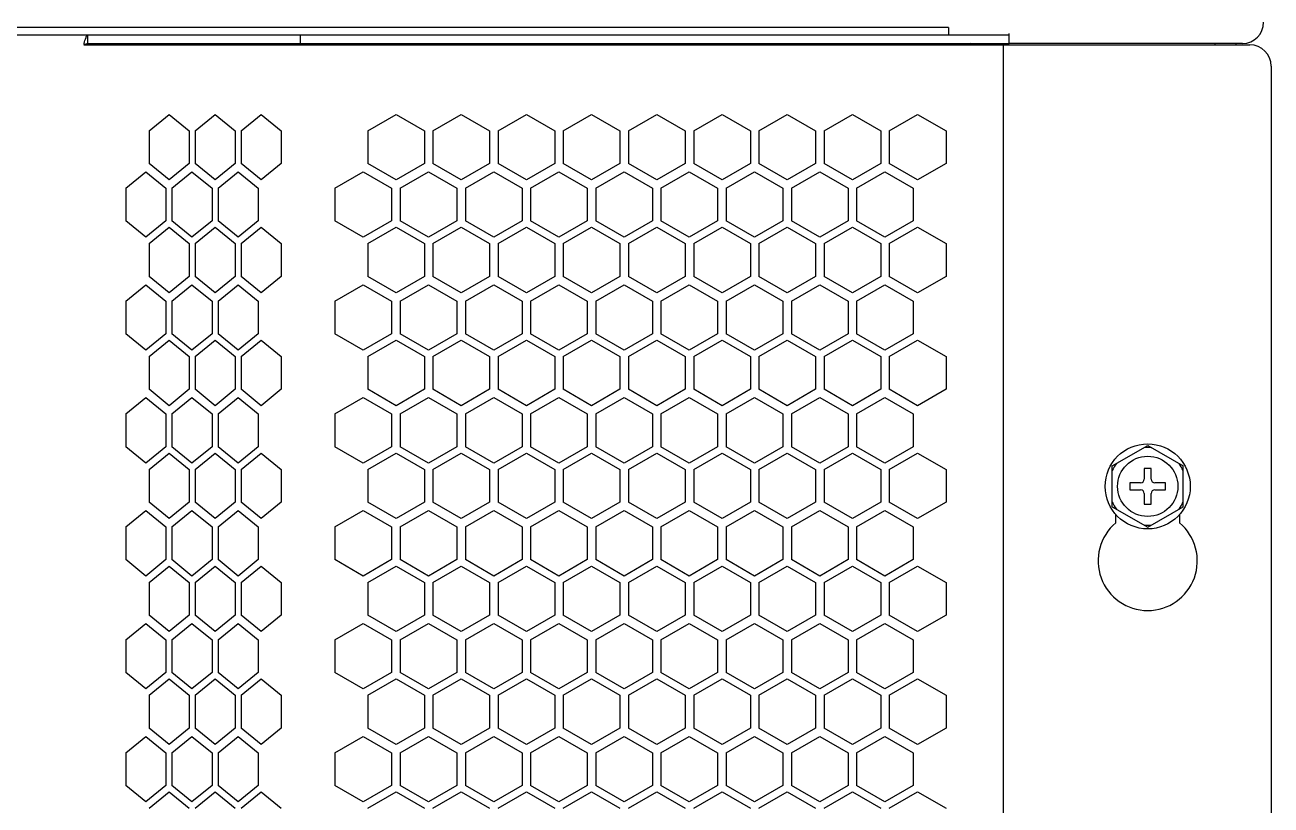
# Model space of a CAD drawing. Extents: x 61367 to 140945, y -1257 to 25588.
# Drawn here: x 71152.3 to 71328.1, y 15995.5 to 16105.5 of the extents above; entities that cross this region are included whole.
import ezdxf

# ---------------------------------------------------------------- set-up
doc = ezdxf.new("R2010")
doc.units = 0
doc.header["$MEASUREMENT"] = 0
doc.layers.get('0').update_dxf_attribs({"linetype": 'CONTINUOUS'})
for name, color, linetype in [('2401-00336-S-M6-12HWM_0', 7, 'CONTINUOUS'), ('4209-0510_0', 7, 'CONTINUOUS'), ('4215-0412-2_0', 7, 'CONTINUOUS'), ('YT-50-01_AF0_1_0', 7, 'CONTINUOUS'), ('YT-50-01_AF0_4_0', 7, 'CONTINUOUS')]:
    doc.layers.add(name, color=color, linetype=linetype)

# ---------------------------------------------------------------- blocks, each defined once
blk = doc.blocks.new('ERGRTHTHRT')
at = {"layer": '2401-00336-S-M6-12HWM_0', "color": 7, "linetype": 'Continuous'}
for p, q in [((-37213.56, -67650.28), (-37208.56, -67647.39)), ((-37208.56, -67647.39), (-37203.56, -67650.28)), ((-37213.56, -67656.05), (-37213.56, -67650.28)), ((-37203.56, -67656.05), (-37203.56, -67650.28)), ((-37209.06, -67650.66), (-37209.06, -67652.16)), ((-37208.06, -67650.66), (-37209.06, -67650.66)), ((-37208.06, -67652.16), (-37208.06, -67650.66)), ((-37211.06, -67652.66), (-37211.06, -67653.66)), ((-37209.56, -67652.66), (-37211.06, -67652.66)), ((-37211.06, -67653.66), (-37209.56, -67653.66)), ((-37206.06, -67652.66), (-37207.56, -67652.66)), ((-37207.56, -67653.66), (-37206.06, -67653.66)), ((-37206.06, -67653.66), (-37206.06, -67652.66)), ((-37209.06, -67654.16), (-37209.06, -67655.66)), ((-37209.06, -67655.66), (-37208.06, -67655.66)), ((-37208.06, -67655.66), (-37208.06, -67654.16)), ((-37213.56, -67656.05), (-37208.56, -67658.94)), ((-37208.56, -67658.94), (-37203.56, -67656.05))]:
    blk.add_line(p, q, dxfattribs=at)
for radius in [6, 4.25]:
    blk.add_circle((-37208.56, -67653.16), radius, dxfattribs=at)
for centre, radius, start, end in [((-37208.56, -67653.16), 5.47, 84.0076, 95.9924), ((-37208.56, -67653.16), 5.47, 144.0076, 155.9924), ((-37208.56, -67653.16), 5.47, 24.0076, 35.9924), ((-37209.56, -67652.16), 0.5, 270, 0), ((-37207.56, -67652.16), 0.5, 180, 270), ((-37209.56, -67654.16), 0.5, 0, 90), ((-37207.56, -67654.16), 0.5, 90, 180), ((-37208.56, -67653.16), 5.47, 204.0076, 215.9924), ((-37208.56, -67653.16), 5.47, 324.0076, 335.9924), ((-37208.56, -67653.16), 5.47, 264.0076, 275.9924)]:
    blk.add_arc(centre, radius, start, end, dxfattribs=at)
at = {"layer": '4209-0510_0', "color": 7, "linetype": 'Continuous'}
for p, q in [((-37236.65, -67588.45), (-37842.65, -67588.45)), ((-37236.65, -67588.45), (-37236.65, -67589.48)), ((-37236.65, -67590.68), (-37236.65, -67590.88))]:
    blk.add_line(p, q, dxfattribs=at)
at = {"layer": '4215-0412-2_0', "color": 7, "linetype": 'Continuous'}
for p, q in [((-37850.1, -67589.48), (-37228.1, -67589.48)), ((-37358.1, -67590.68), (-37358.1, -67589.48)), ((-37358.1, -67590.68), (-37228.1, -67590.68)), ((-37328.1, -67590.68), (-37328.1, -67589.48)), ((-37228.1, -67590.68), (-37228.1, -67589.28)), ((-37195.2, -67590.68), (-37228.1, -67590.68)), ((-37358.68, -67590.88), (-37358.67, -67590.85)), ((-37358.68, -67590.88), (-37194.15, -67590.88)), ((-37228.95, -67590.88), (-37228.95, -68019.48)), ((-37191.15, -67593.88), (-37191.15, -68016.48)), ((-37349.47, -67602.99), (-37346.65, -67600.68)), ((-37346.65, -67600.68), (-37343.82, -67602.99)), ((-37342.97, -67602.99), (-37340.14, -67600.68)), ((-37340.14, -67600.68), (-37337.31, -67602.99)), ((-37336.46, -67602.99), (-37333.63, -67600.68)), ((-37333.63, -67600.68), (-37330.81, -67602.99)), ((-37318.62, -67602.99), (-37314.62, -67600.68)), ((-37314.62, -67600.68), (-37310.62, -67602.99)), ((-37309.42, -67602.99), (-37305.42, -67600.68)), ((-37305.42, -67600.68), (-37301.42, -67602.99)), ((-37300.22, -67602.99), (-37296.22, -67600.68)), ((-37296.22, -67600.68), (-37292.22, -67602.99)), ((-37291.02, -67602.99), (-37287.02, -67600.68)), ((-37287.02, -67600.68), (-37283.02, -67602.99)), ((-37281.82, -67602.99), (-37277.82, -67600.68)), ((-37277.82, -67600.68), (-37273.82, -67602.99)), ((-37272.62, -67602.99), (-37268.62, -67600.68)), ((-37268.62, -67600.68), (-37264.62, -67602.99)), ((-37263.42, -67602.99), (-37259.42, -67600.68)), ((-37259.42, -67600.68), (-37255.42, -67602.99)), ((-37254.22, -67602.99), (-37250.22, -67600.68)), ((-37250.22, -67600.68), (-37246.22, -67602.99)), ((-37245.02, -67602.99), (-37241.02, -67600.68)), ((-37241.02, -67600.68), (-37237.02, -67602.99)), ((-37349.47, -67602.99), (-37349.47, -67607.61)), ((-37343.82, -67602.99), (-37343.82, -67607.61)), ((-37342.97, -67602.99), (-37342.97, -67607.61)), ((-37337.31, -67602.99), (-37337.31, -67607.61)), ((-37336.46, -67602.99), (-37336.46, -67607.61)), ((-37330.81, -67602.99), (-37330.81, -67607.61)), ((-37318.62, -67602.99), (-37318.62, -67607.61)), ((-37310.62, -67602.99), (-37310.62, -67607.61)), ((-37309.42, -67602.99), (-37309.42, -67607.61)), ((-37301.42, -67602.99), (-37301.42, -67607.61)), ((-37300.22, -67602.99), (-37300.22, -67607.61)), ((-37292.22, -67602.99), (-37292.22, -67607.61)), ((-37291.02, -67602.99), (-37291.02, -67607.61)), ((-37283.02, -67602.99), (-37283.02, -67607.61)), ((-37281.82, -67602.99), (-37281.82, -67607.61)), ((-37273.82, -67602.99), (-37273.82, -67607.61)), ((-37272.62, -67602.99), (-37272.62, -67607.61)), ((-37264.62, -67602.99), (-37264.62, -67607.61)), ((-37263.42, -67602.99), (-37263.42, -67607.61)), ((-37255.42, -67602.99), (-37255.42, -67607.61)), ((-37254.22, -67602.99), (-37254.22, -67607.61)), ((-37246.22, -67602.99), (-37246.22, -67607.61)), ((-37245.02, -67602.99), (-37245.02, -67607.61)), ((-37237.02, -67602.99), (-37237.02, -67607.61)), ((-37346.65, -67609.92), (-37349.47, -67607.61)), ((-37343.82, -67607.61), (-37346.65, -67609.92)), ((-37340.14, -67609.92), (-37342.97, -67607.61)), ((-37337.31, -67607.61), (-37340.14, -67609.92)), ((-37333.63, -67609.92), (-37336.46, -67607.61)), ((-37330.81, -67607.61), (-37333.63, -67609.92)), ((-37314.62, -67609.92), (-37318.62, -67607.61)), ((-37310.62, -67607.61), (-37314.62, -67609.92)), ((-37305.42, -67609.92), (-37309.42, -67607.61)), ((-37301.42, -67607.61), (-37305.42, -67609.92)), ((-37296.22, -67609.92), (-37300.22, -67607.61)), ((-37292.22, -67607.61), (-37296.22, -67609.92)), ((-37287.02, -67609.92), (-37291.02, -67607.61)), ((-37283.02, -67607.61), (-37287.02, -67609.92)), ((-37277.82, -67609.92), (-37281.82, -67607.61)), ((-37273.82, -67607.61), (-37277.82, -67609.92)), ((-37268.62, -67609.92), (-37272.62, -67607.61)), ((-37264.62, -67607.61), (-37268.62, -67609.92)), ((-37259.42, -67609.92), (-37263.42, -67607.61)), ((-37255.42, -67607.61), (-37259.42, -67609.92)), ((-37250.22, -67609.92), (-37254.22, -67607.61)), ((-37246.22, -67607.61), (-37250.22, -67609.92)), ((-37241.02, -67609.92), (-37245.02, -67607.61)), ((-37237.02, -67607.61), (-37241.02, -67609.92)), ((-37352.74, -67611.09), (-37349.91, -67608.78)), ((-37349.91, -67608.78), (-37347.08, -67611.09)), ((-37346.24, -67611.09), (-37343.41, -67608.78)), ((-37343.41, -67608.78), (-37340.58, -67611.09)), ((-37339.73, -67611.09), (-37336.9, -67608.78)), ((-37336.9, -67608.78), (-37334.07, -67611.09)), ((-37323.24, -67611.09), (-37319.24, -67608.78)), ((-37319.24, -67608.78), (-37315.24, -67611.09)), ((-37314.04, -67611.09), (-37310.04, -67608.78)), ((-37310.04, -67608.78), (-37306.04, -67611.09)), ((-37304.84, -67611.09), (-37300.84, -67608.78)), ((-37300.84, -67608.78), (-37296.84, -67611.09)), ((-37295.64, -67611.09), (-37291.64, -67608.78)), ((-37291.64, -67608.78), (-37287.64, -67611.09)), ((-37286.44, -67611.09), (-37282.44, -67608.78)), ((-37282.44, -67608.78), (-37278.44, -67611.09)), ((-37277.24, -67611.09), (-37273.24, -67608.78)), ((-37273.24, -67608.78), (-37269.24, -67611.09)), ((-37268.04, -67611.09), (-37264.04, -67608.78)), ((-37264.04, -67608.78), (-37260.04, -67611.09)), ((-37258.84, -67611.09), (-37254.84, -67608.78)), ((-37254.84, -67608.78), (-37250.84, -67611.09)), ((-37249.64, -67611.09), (-37245.64, -67608.78)), ((-37245.64, -67608.78), (-37241.64, -67611.09)), ((-37352.74, -67611.09), (-37352.74, -67615.71)), ((-37347.08, -67611.09), (-37347.08, -67615.71)), ((-37346.24, -67611.09), (-37346.24, -67615.71)), ((-37340.58, -67611.09), (-37340.58, -67615.71)), ((-37339.73, -67611.09), (-37339.73, -67615.71)), ((-37334.07, -67611.09), (-37334.07, -67615.71)), ((-37323.24, -67611.09), (-37323.24, -67615.71)), ((-37315.24, -67611.09), (-37315.24, -67615.71)), ((-37314.04, -67611.09), (-37314.04, -67615.71)), ((-37306.04, -67611.09), (-37306.04, -67615.71)), ((-37304.84, -67611.09), (-37304.84, -67615.71)), ((-37296.84, -67611.09), (-37296.84, -67615.71)), ((-37295.64, -67611.09), (-37295.64, -67615.71)), ((-37287.64, -67611.09), (-37287.64, -67615.71)), ((-37286.44, -67611.09), (-37286.44, -67615.71)), ((-37278.44, -67611.09), (-37278.44, -67615.71)), ((-37277.24, -67611.09), (-37277.24, -67615.71)), ((-37269.24, -67611.09), (-37269.24, -67615.71)), ((-37268.04, -67611.09), (-37268.04, -67615.71)), ((-37260.04, -67611.09), (-37260.04, -67615.71)), ((-37258.84, -67611.09), (-37258.84, -67615.71)), ((-37250.84, -67611.09), (-37250.84, -67615.71)), ((-37249.64, -67611.09), (-37249.64, -67615.71)), ((-37241.64, -67611.09), (-37241.64, -67615.71)), ((-37349.91, -67618.02), (-37352.74, -67615.71)), ((-37347.08, -67615.71), (-37349.91, -67618.02)), ((-37349.47, -67618.92), (-37346.65, -67616.61)), ((-37346.65, -67616.61), (-37343.82, -67618.92)), ((-37343.41, -67618.02), (-37346.24, -67615.71)), ((-37340.58, -67615.71), (-37343.41, -67618.02)), ((-37342.97, -67618.92), (-37340.14, -67616.61)), ((-37340.14, -67616.61), (-37337.31, -67618.92)), ((-37336.9, -67618.02), (-37339.73, -67615.71)), ((-37334.07, -67615.71), (-37336.9, -67618.02)), ((-37336.46, -67618.92), (-37333.63, -67616.61)), ((-37333.63, -67616.61), (-37330.81, -67618.92)), ((-37319.24, -67618.02), (-37323.24, -67615.71)), ((-37315.24, -67615.71), (-37319.24, -67618.02)), ((-37318.62, -67618.92), (-37314.62, -67616.61)), ((-37314.62, -67616.61), (-37310.62, -67618.92)), ((-37310.04, -67618.02), (-37314.04, -67615.71)), ((-37306.04, -67615.71), (-37310.04, -67618.02)), ((-37309.42, -67618.92), (-37305.42, -67616.61)), ((-37305.42, -67616.61), (-37301.42, -67618.92)), ((-37300.84, -67618.02), (-37304.84, -67615.71)), ((-37296.84, -67615.71), (-37300.84, -67618.02)), ((-37300.22, -67618.92), (-37296.22, -67616.61)), ((-37296.22, -67616.61), (-37292.22, -67618.92)), ((-37291.64, -67618.02), (-37295.64, -67615.71)), ((-37287.64, -67615.71), (-37291.64, -67618.02)), ((-37291.02, -67618.92), (-37287.02, -67616.61)), ((-37287.02, -67616.61), (-37283.02, -67618.92)), ((-37282.44, -67618.02), (-37286.44, -67615.71)), ((-37278.44, -67615.71), (-37282.44, -67618.02)), ((-37281.82, -67618.92), (-37277.82, -67616.61)), ((-37277.82, -67616.61), (-37273.82, -67618.92)), ((-37273.24, -67618.02), (-37277.24, -67615.71)), ((-37269.24, -67615.71), (-37273.24, -67618.02)), ((-37272.62, -67618.92), (-37268.62, -67616.61)), ((-37268.62, -67616.61), (-37264.62, -67618.92)), ((-37264.04, -67618.02), (-37268.04, -67615.71)), ((-37260.04, -67615.71), (-37264.04, -67618.02)), ((-37263.42, -67618.92), (-37259.42, -67616.61)), ((-37259.42, -67616.61), (-37255.42, -67618.92)), ((-37254.84, -67618.02), (-37258.84, -67615.71)), ((-37250.84, -67615.71), (-37254.84, -67618.02)), ((-37254.22, -67618.92), (-37250.22, -67616.61)), ((-37250.22, -67616.61), (-37246.22, -67618.92)), ((-37245.64, -67618.02), (-37249.64, -67615.71)), ((-37241.64, -67615.71), (-37245.64, -67618.02)), ((-37245.02, -67618.92), (-37241.02, -67616.61)), ((-37241.02, -67616.61), (-37237.02, -67618.92)), ((-37349.47, -67618.92), (-37349.47, -67623.54)), ((-37343.82, -67618.92), (-37343.82, -67623.54)), ((-37342.97, -67618.92), (-37342.97, -67623.54)), ((-37337.31, -67618.92), (-37337.31, -67623.54)), ((-37336.46, -67618.92), (-37336.46, -67623.54)), ((-37330.81, -67618.92), (-37330.81, -67623.54)), ((-37318.62, -67618.92), (-37318.62, -67623.54)), ((-37310.62, -67618.92), (-37310.62, -67623.54)), ((-37309.42, -67618.92), (-37309.42, -67623.54)), ((-37301.42, -67618.92), (-37301.42, -67623.54)), ((-37300.22, -67618.92), (-37300.22, -67623.54)), ((-37292.22, -67618.92), (-37292.22, -67623.54)), ((-37291.02, -67618.92), (-37291.02, -67623.54)), ((-37283.02, -67618.92), (-37283.02, -67623.54)), ((-37281.82, -67618.92), (-37281.82, -67623.54)), ((-37273.82, -67618.92), (-37273.82, -67623.54)), ((-37272.62, -67618.92), (-37272.62, -67623.54)), ((-37264.62, -67618.92), (-37264.62, -67623.54)), ((-37263.42, -67618.92), (-37263.42, -67623.54)), ((-37255.42, -67618.92), (-37255.42, -67623.54)), ((-37254.22, -67618.92), (-37254.22, -67623.54)), ((-37246.22, -67618.92), (-37246.22, -67623.54)), ((-37245.02, -67618.92), (-37245.02, -67623.54)), ((-37237.02, -67618.92), (-37237.02, -67623.54)), ((-37346.65, -67625.85), (-37349.47, -67623.54)), ((-37343.82, -67623.54), (-37346.65, -67625.85)), ((-37340.14, -67625.85), (-37342.97, -67623.54)), ((-37337.31, -67623.54), (-37340.14, -67625.85)), ((-37333.63, -67625.85), (-37336.46, -67623.54)), ((-37330.81, -67623.54), (-37333.63, -67625.85)), ((-37314.62, -67625.85), (-37318.62, -67623.54)), ((-37310.62, -67623.54), (-37314.62, -67625.85)), ((-37305.42, -67625.85), (-37309.42, -67623.54)), ((-37301.42, -67623.54), (-37305.42, -67625.85)), ((-37296.22, -67625.85), (-37300.22, -67623.54)), ((-37292.22, -67623.54), (-37296.22, -67625.85)), ((-37287.02, -67625.85), (-37291.02, -67623.54)), ((-37283.02, -67623.54), (-37287.02, -67625.85)), ((-37277.82, -67625.85), (-37281.82, -67623.54)), ((-37273.82, -67623.54), (-37277.82, -67625.85)), ((-37268.62, -67625.85), (-37272.62, -67623.54)), ((-37264.62, -67623.54), (-37268.62, -67625.85)), ((-37259.42, -67625.85), (-37263.42, -67623.54)), ((-37255.42, -67623.54), (-37259.42, -67625.85)), ((-37250.22, -67625.85), (-37254.22, -67623.54)), ((-37246.22, -67623.54), (-37250.22, -67625.85)), ((-37241.02, -67625.85), (-37245.02, -67623.54)), ((-37237.02, -67623.54), (-37241.02, -67625.85)), ((-37352.74, -67627.02), (-37349.91, -67624.71)), ((-37349.91, -67624.71), (-37347.08, -67627.02)), ((-37346.24, -67627.02), (-37343.41, -67624.71)), ((-37343.41, -67624.71), (-37340.58, -67627.02)), ((-37339.73, -67627.02), (-37336.9, -67624.71)), ((-37336.9, -67624.71), (-37334.07, -67627.02)), ((-37323.24, -67627.02), (-37319.24, -67624.71)), ((-37319.24, -67624.71), (-37315.24, -67627.02)), ((-37314.04, -67627.02), (-37310.04, -67624.71)), ((-37310.04, -67624.71), (-37306.04, -67627.02)), ((-37304.84, -67627.02), (-37300.84, -67624.71)), ((-37300.84, -67624.71), (-37296.84, -67627.02)), ((-37295.64, -67627.02), (-37291.64, -67624.71)), ((-37291.64, -67624.71), (-37287.64, -67627.02)), ((-37286.44, -67627.02), (-37282.44, -67624.71)), ((-37282.44, -67624.71), (-37278.44, -67627.02)), ((-37277.24, -67627.02), (-37273.24, -67624.71)), ((-37273.24, -67624.71), (-37269.24, -67627.02)), ((-37268.04, -67627.02), (-37264.04, -67624.71)), ((-37264.04, -67624.71), (-37260.04, -67627.02)), ((-37258.84, -67627.02), (-37254.84, -67624.71)), ((-37254.84, -67624.71), (-37250.84, -67627.02)), ((-37249.64, -67627.02), (-37245.64, -67624.71)), ((-37245.64, -67624.71), (-37241.64, -67627.02)), ((-37352.74, -67627.02), (-37352.74, -67631.64)), ((-37347.08, -67627.02), (-37347.08, -67631.64)), ((-37346.24, -67627.02), (-37346.24, -67631.64)), ((-37340.58, -67627.02), (-37340.58, -67631.64)), ((-37339.73, -67627.02), (-37339.73, -67631.64)), ((-37334.07, -67627.02), (-37334.07, -67631.64)), ((-37323.24, -67627.02), (-37323.24, -67631.64)), ((-37315.24, -67627.02), (-37315.24, -67631.64)), ((-37314.04, -67627.02), (-37314.04, -67631.64)), ((-37306.04, -67627.02), (-37306.04, -67631.64)), ((-37304.84, -67627.02), (-37304.84, -67631.64)), ((-37296.84, -67627.02), (-37296.84, -67631.64)), ((-37295.64, -67627.02), (-37295.64, -67631.64)), ((-37287.64, -67627.02), (-37287.64, -67631.64)), ((-37286.44, -67627.02), (-37286.44, -67631.64)), ((-37278.44, -67627.02), (-37278.44, -67631.64)), ((-37277.24, -67627.02), (-37277.24, -67631.64)), ((-37269.24, -67627.02), (-37269.24, -67631.64)), ((-37268.04, -67627.02), (-37268.04, -67631.64)), ((-37260.04, -67627.02), (-37260.04, -67631.64)), ((-37258.84, -67627.02), (-37258.84, -67631.64)), ((-37250.84, -67627.02), (-37250.84, -67631.64)), ((-37249.64, -67627.02), (-37249.64, -67631.64)), ((-37241.64, -67627.02), (-37241.64, -67631.64)), ((-37349.91, -67633.95), (-37352.74, -67631.64)), ((-37347.08, -67631.64), (-37349.91, -67633.95)), ((-37349.47, -67634.85), (-37346.65, -67632.54)), ((-37346.65, -67632.54), (-37343.82, -67634.85)), ((-37343.41, -67633.95), (-37346.24, -67631.64)), ((-37340.58, -67631.64), (-37343.41, -67633.95)), ((-37342.97, -67634.85), (-37340.14, -67632.54)), ((-37340.14, -67632.54), (-37337.31, -67634.85)), ((-37336.9, -67633.95), (-37339.73, -67631.64)), ((-37334.07, -67631.64), (-37336.9, -67633.95)), ((-37336.46, -67634.85), (-37333.63, -67632.54)), ((-37333.63, -67632.54), (-37330.81, -67634.85)), ((-37319.24, -67633.95), (-37323.24, -67631.64)), ((-37315.24, -67631.64), (-37319.24, -67633.95)), ((-37318.62, -67634.85), (-37314.62, -67632.54)), ((-37314.62, -67632.54), (-37310.62, -67634.85)), ((-37310.04, -67633.95), (-37314.04, -67631.64)), ((-37306.04, -67631.64), (-37310.04, -67633.95)), ((-37309.42, -67634.85), (-37305.42, -67632.54)), ((-37305.42, -67632.54), (-37301.42, -67634.85)), ((-37300.84, -67633.95), (-37304.84, -67631.64)), ((-37296.84, -67631.64), (-37300.84, -67633.95)), ((-37300.22, -67634.85), (-37296.22, -67632.54)), ((-37296.22, -67632.54), (-37292.22, -67634.85)), ((-37291.64, -67633.95), (-37295.64, -67631.64)), ((-37287.64, -67631.64), (-37291.64, -67633.95)), ((-37291.02, -67634.85), (-37287.02, -67632.54)), ((-37287.02, -67632.54), (-37283.02, -67634.85)), ((-37282.44, -67633.95), (-37286.44, -67631.64)), ((-37278.44, -67631.64), (-37282.44, -67633.95)), ((-37281.82, -67634.85), (-37277.82, -67632.54)), ((-37277.82, -67632.54), (-37273.82, -67634.85)), ((-37273.24, -67633.95), (-37277.24, -67631.64)), ((-37269.24, -67631.64), (-37273.24, -67633.95)), ((-37272.62, -67634.85), (-37268.62, -67632.54)), ((-37268.62, -67632.54), (-37264.62, -67634.85)), ((-37264.04, -67633.95), (-37268.04, -67631.64)), ((-37260.04, -67631.64), (-37264.04, -67633.95)), ((-37263.42, -67634.85), (-37259.42, -67632.54)), ((-37259.42, -67632.54), (-37255.42, -67634.85)), ((-37254.84, -67633.95), (-37258.84, -67631.64)), ((-37250.84, -67631.64), (-37254.84, -67633.95)), ((-37254.22, -67634.85), (-37250.22, -67632.54)), ((-37250.22, -67632.54), (-37246.22, -67634.85)), ((-37245.64, -67633.95), (-37249.64, -67631.64)), ((-37241.64, -67631.64), (-37245.64, -67633.95)), ((-37245.02, -67634.85), (-37241.02, -67632.54)), ((-37241.02, -67632.54), (-37237.02, -67634.85)), ((-37349.47, -67634.85), (-37349.47, -67639.47)), ((-37343.82, -67634.85), (-37343.82, -67639.47)), ((-37342.97, -67634.85), (-37342.97, -67639.47)), ((-37337.31, -67634.85), (-37337.31, -67639.47)), ((-37336.46, -67634.85), (-37336.46, -67639.47)), ((-37330.81, -67634.85), (-37330.81, -67639.47)), ((-37318.62, -67634.85), (-37318.62, -67639.47)), ((-37310.62, -67634.85), (-37310.62, -67639.47)), ((-37309.42, -67634.85), (-37309.42, -67639.47)), ((-37301.42, -67634.85), (-37301.42, -67639.47)), ((-37300.22, -67634.85), (-37300.22, -67639.47)), ((-37292.22, -67634.85), (-37292.22, -67639.47)), ((-37291.02, -67634.85), (-37291.02, -67639.47)), ((-37283.02, -67634.85), (-37283.02, -67639.47)), ((-37281.82, -67634.85), (-37281.82, -67639.47)), ((-37273.82, -67634.85), (-37273.82, -67639.47)), ((-37272.62, -67634.85), (-37272.62, -67639.47)), ((-37264.62, -67634.85), (-37264.62, -67639.47)), ((-37263.42, -67634.85), (-37263.42, -67639.47)), ((-37255.42, -67634.85), (-37255.42, -67639.47)), ((-37254.22, -67634.85), (-37254.22, -67639.47)), ((-37246.22, -67634.85), (-37246.22, -67639.47)), ((-37245.02, -67634.85), (-37245.02, -67639.47)), ((-37237.02, -67634.85), (-37237.02, -67639.47)), ((-37346.65, -67641.78), (-37349.47, -67639.47)), ((-37343.82, -67639.47), (-37346.65, -67641.78)), ((-37340.14, -67641.78), (-37342.97, -67639.47)), ((-37337.31, -67639.47), (-37340.14, -67641.78)), ((-37333.63, -67641.78), (-37336.46, -67639.47)), ((-37330.81, -67639.47), (-37333.63, -67641.78)), ((-37314.62, -67641.78), (-37318.62, -67639.47)), ((-37310.62, -67639.47), (-37314.62, -67641.78)), ((-37305.42, -67641.78), (-37309.42, -67639.47)), ((-37301.42, -67639.47), (-37305.42, -67641.78)), ((-37296.22, -67641.78), (-37300.22, -67639.47)), ((-37292.22, -67639.47), (-37296.22, -67641.78)), ((-37287.02, -67641.78), (-37291.02, -67639.47)), ((-37283.02, -67639.47), (-37287.02, -67641.78)), ((-37277.82, -67641.78), (-37281.82, -67639.47)), ((-37273.82, -67639.47), (-37277.82, -67641.78)), ((-37268.62, -67641.78), (-37272.62, -67639.47)), ((-37264.62, -67639.47), (-37268.62, -67641.78)), ((-37259.42, -67641.78), (-37263.42, -67639.47)), ((-37255.42, -67639.47), (-37259.42, -67641.78)), ((-37250.22, -67641.78), (-37254.22, -67639.47)), ((-37246.22, -67639.47), (-37250.22, -67641.78)), ((-37241.02, -67641.78), (-37245.02, -67639.47)), ((-37237.02, -67639.47), (-37241.02, -67641.78)), ((-37352.74, -67642.95), (-37349.91, -67640.64)), ((-37349.91, -67640.64), (-37347.08, -67642.95)), ((-37346.24, -67642.95), (-37343.41, -67640.64)), ((-37343.41, -67640.64), (-37340.58, -67642.95)), ((-37339.73, -67642.95), (-37336.9, -67640.64)), ((-37336.9, -67640.64), (-37334.07, -67642.95)), ((-37323.24, -67642.95), (-37319.24, -67640.64)), ((-37319.24, -67640.64), (-37315.24, -67642.95)), ((-37314.04, -67642.95), (-37310.04, -67640.64)), ((-37310.04, -67640.64), (-37306.04, -67642.95)), ((-37304.84, -67642.95), (-37300.84, -67640.64)), ((-37300.84, -67640.64), (-37296.84, -67642.95)), ((-37295.64, -67642.95), (-37291.64, -67640.64)), ((-37291.64, -67640.64), (-37287.64, -67642.95)), ((-37286.44, -67642.95), (-37282.44, -67640.64)), ((-37282.44, -67640.64), (-37278.44, -67642.95)), ((-37277.24, -67642.95), (-37273.24, -67640.64)), ((-37273.24, -67640.64), (-37269.24, -67642.95)), ((-37268.04, -67642.95), (-37264.04, -67640.64)), ((-37264.04, -67640.64), (-37260.04, -67642.95)), ((-37258.84, -67642.95), (-37254.84, -67640.64)), ((-37254.84, -67640.64), (-37250.84, -67642.95)), ((-37249.64, -67642.95), (-37245.64, -67640.64)), ((-37245.64, -67640.64), (-37241.64, -67642.95)), ((-37352.74, -67642.95), (-37352.74, -67647.57)), ((-37347.08, -67642.95), (-37347.08, -67647.57)), ((-37346.24, -67642.95), (-37346.24, -67647.57)), ((-37340.58, -67642.95), (-37340.58, -67647.57)), ((-37339.73, -67642.95), (-37339.73, -67647.57)), ((-37334.07, -67642.95), (-37334.07, -67647.57)), ((-37323.24, -67642.95), (-37323.24, -67647.57)), ((-37315.24, -67642.95), (-37315.24, -67647.57)), ((-37314.04, -67642.95), (-37314.04, -67647.57)), ((-37306.04, -67642.95), (-37306.04, -67647.57)), ((-37304.84, -67642.95), (-37304.84, -67647.57)), ((-37296.84, -67642.95), (-37296.84, -67647.57)), ((-37295.64, -67642.95), (-37295.64, -67647.57)), ((-37287.64, -67642.95), (-37287.64, -67647.57)), ((-37286.44, -67642.95), (-37286.44, -67647.57)), ((-37278.44, -67642.95), (-37278.44, -67647.57)), ((-37277.24, -67642.95), (-37277.24, -67647.57)), ((-37269.24, -67642.95), (-37269.24, -67647.57)), ((-37268.04, -67642.95), (-37268.04, -67647.57)), ((-37260.04, -67642.95), (-37260.04, -67647.57)), ((-37258.84, -67642.95), (-37258.84, -67647.57)), ((-37250.84, -67642.95), (-37250.84, -67647.57)), ((-37249.64, -67642.95), (-37249.64, -67647.57)), ((-37241.64, -67642.95), (-37241.64, -67647.57)), ((-37349.91, -67649.88), (-37352.74, -67647.57)), ((-37347.08, -67647.57), (-37349.91, -67649.88)), ((-37349.47, -67650.78), (-37346.65, -67648.47)), ((-37346.65, -67648.47), (-37343.82, -67650.78)), ((-37343.41, -67649.88), (-37346.24, -67647.57)), ((-37340.58, -67647.57), (-37343.41, -67649.88)), ((-37342.97, -67650.78), (-37340.14, -67648.47)), ((-37340.14, -67648.47), (-37337.31, -67650.78)), ((-37336.9, -67649.88), (-37339.73, -67647.57)), ((-37334.07, -67647.57), (-37336.9, -67649.88)), ((-37336.46, -67650.78), (-37333.63, -67648.47)), ((-37333.63, -67648.47), (-37330.81, -67650.78)), ((-37319.24, -67649.88), (-37323.24, -67647.57)), ((-37315.24, -67647.57), (-37319.24, -67649.88)), ((-37318.62, -67650.78), (-37314.62, -67648.47)), ((-37314.62, -67648.47), (-37310.62, -67650.78)), ((-37310.04, -67649.88), (-37314.04, -67647.57)), ((-37306.04, -67647.57), (-37310.04, -67649.88)), ((-37309.42, -67650.78), (-37305.42, -67648.47)), ((-37305.42, -67648.47), (-37301.42, -67650.78)), ((-37300.84, -67649.88), (-37304.84, -67647.57)), ((-37296.84, -67647.57), (-37300.84, -67649.88)), ((-37300.22, -67650.78), (-37296.22, -67648.47)), ((-37296.22, -67648.47), (-37292.22, -67650.78)), ((-37291.64, -67649.88), (-37295.64, -67647.57)), ((-37287.64, -67647.57), (-37291.64, -67649.88)), ((-37291.02, -67650.78), (-37287.02, -67648.47)), ((-37287.02, -67648.47), (-37283.02, -67650.78)), ((-37282.44, -67649.88), (-37286.44, -67647.57)), ((-37278.44, -67647.57), (-37282.44, -67649.88)), ((-37281.82, -67650.78), (-37277.82, -67648.47)), ((-37277.82, -67648.47), (-37273.82, -67650.78)), ((-37273.24, -67649.88), (-37277.24, -67647.57)), ((-37269.24, -67647.57), (-37273.24, -67649.88)), ((-37272.62, -67650.78), (-37268.62, -67648.47)), ((-37268.62, -67648.47), (-37264.62, -67650.78)), ((-37264.04, -67649.88), (-37268.04, -67647.57)), ((-37260.04, -67647.57), (-37264.04, -67649.88)), ((-37263.42, -67650.78), (-37259.42, -67648.47)), ((-37259.42, -67648.47), (-37255.42, -67650.78)), ((-37254.84, -67649.88), (-37258.84, -67647.57)), ((-37250.84, -67647.57), (-37254.84, -67649.88)), ((-37254.22, -67650.78), (-37250.22, -67648.47)), ((-37250.22, -67648.47), (-37246.22, -67650.78)), ((-37245.64, -67649.88), (-37249.64, -67647.57)), ((-37241.64, -67647.57), (-37245.64, -67649.88)), ((-37245.02, -67650.78), (-37241.02, -67648.47)), ((-37241.02, -67648.47), (-37237.02, -67650.78)), ((-37349.47, -67650.78), (-37349.47, -67655.4)), ((-37343.82, -67650.78), (-37343.82, -67655.4)), ((-37342.97, -67650.78), (-37342.97, -67655.4)), ((-37337.31, -67650.78), (-37337.31, -67655.4)), ((-37336.46, -67650.78), (-37336.46, -67655.4)), ((-37330.81, -67650.78), (-37330.81, -67655.4)), ((-37318.62, -67650.78), (-37318.62, -67655.4)), ((-37310.62, -67650.78), (-37310.62, -67655.4)), ((-37309.42, -67650.78), (-37309.42, -67655.4)), ((-37301.42, -67650.78), (-37301.42, -67655.4)), ((-37300.22, -67650.78), (-37300.22, -67655.4)), ((-37292.22, -67650.78), (-37292.22, -67655.4)), ((-37291.02, -67650.78), (-37291.02, -67655.4)), ((-37283.02, -67650.78), (-37283.02, -67655.4)), ((-37281.82, -67650.78), (-37281.82, -67655.4)), ((-37273.82, -67650.78), (-37273.82, -67655.4)), ((-37272.62, -67650.78), (-37272.62, -67655.4)), ((-37264.62, -67650.78), (-37264.62, -67655.4)), ((-37263.42, -67650.78), (-37263.42, -67655.4)), ((-37255.42, -67650.78), (-37255.42, -67655.4)), ((-37254.22, -67650.78), (-37254.22, -67655.4)), ((-37246.22, -67650.78), (-37246.22, -67655.4)), ((-37245.02, -67650.78), (-37245.02, -67655.4)), ((-37237.02, -67650.78), (-37237.02, -67655.4)), ((-37346.65, -67657.71), (-37349.47, -67655.4)), ((-37343.82, -67655.4), (-37346.65, -67657.71)), ((-37340.14, -67657.71), (-37342.97, -67655.4)), ((-37337.31, -67655.4), (-37340.14, -67657.71)), ((-37333.63, -67657.71), (-37336.46, -67655.4)), ((-37330.81, -67655.4), (-37333.63, -67657.71)), ((-37314.62, -67657.71), (-37318.62, -67655.4)), ((-37310.62, -67655.4), (-37314.62, -67657.71)), ((-37305.42, -67657.71), (-37309.42, -67655.4)), ((-37301.42, -67655.4), (-37305.42, -67657.71)), ((-37296.22, -67657.71), (-37300.22, -67655.4)), ((-37292.22, -67655.4), (-37296.22, -67657.71)), ((-37287.02, -67657.71), (-37291.02, -67655.4)), ((-37283.02, -67655.4), (-37287.02, -67657.71)), ((-37277.82, -67657.71), (-37281.82, -67655.4)), ((-37273.82, -67655.4), (-37277.82, -67657.71)), ((-37268.62, -67657.71), (-37272.62, -67655.4)), ((-37264.62, -67655.4), (-37268.62, -67657.71)), ((-37259.42, -67657.71), (-37263.42, -67655.4)), ((-37255.42, -67655.4), (-37259.42, -67657.71)), ((-37250.22, -67657.71), (-37254.22, -67655.4)), ((-37246.22, -67655.4), (-37250.22, -67657.71)), ((-37241.02, -67657.71), (-37245.02, -67655.4)), ((-37237.02, -67655.4), (-37241.02, -67657.71)), ((-37352.74, -67658.88), (-37349.91, -67656.57)), ((-37349.91, -67656.57), (-37347.08, -67658.88)), ((-37346.24, -67658.88), (-37343.41, -67656.57)), ((-37343.41, -67656.57), (-37340.58, -67658.88)), ((-37339.73, -67658.88), (-37336.9, -67656.57)), ((-37336.9, -67656.57), (-37334.07, -67658.88)), ((-37323.24, -67658.88), (-37319.24, -67656.57)), ((-37319.24, -67656.57), (-37315.24, -67658.88)), ((-37314.04, -67658.88), (-37310.04, -67656.57)), ((-37310.04, -67656.57), (-37306.04, -67658.88)), ((-37304.84, -67658.88), (-37300.84, -67656.57)), ((-37300.84, -67656.57), (-37296.84, -67658.88)), ((-37295.64, -67658.88), (-37291.64, -67656.57)), ((-37291.64, -67656.57), (-37287.64, -67658.88)), ((-37286.44, -67658.88), (-37282.44, -67656.57)), ((-37282.44, -67656.57), (-37278.44, -67658.88)), ((-37277.24, -67658.88), (-37273.24, -67656.57)), ((-37273.24, -67656.57), (-37269.24, -67658.88)), ((-37268.04, -67658.88), (-37264.04, -67656.57)), ((-37264.04, -67656.57), (-37260.04, -67658.88)), ((-37258.84, -67658.88), (-37254.84, -67656.57)), ((-37254.84, -67656.57), (-37250.84, -67658.88)), ((-37249.64, -67658.88), (-37245.64, -67656.57)), ((-37245.64, -67656.57), (-37241.64, -67658.88)), ((-37213.06, -67658.32), (-37213.06, -67657.12)), ((-37204.06, -67657.13), (-37204.06, -67658.32)), ((-37352.74, -67658.88), (-37352.74, -67663.5)), ((-37347.08, -67658.88), (-37347.08, -67663.5)), ((-37346.24, -67658.88), (-37346.24, -67663.5)), ((-37340.58, -67658.88), (-37340.58, -67663.5)), ((-37339.73, -67658.88), (-37339.73, -67663.5)), ((-37334.07, -67658.88), (-37334.07, -67663.5)), ((-37323.24, -67658.88), (-37323.24, -67663.5)), ((-37315.24, -67658.88), (-37315.24, -67663.5)), ((-37314.04, -67658.88), (-37314.04, -67663.5)), ((-37306.04, -67658.88), (-37306.04, -67663.5)), ((-37304.84, -67658.88), (-37304.84, -67663.5)), ((-37296.84, -67658.88), (-37296.84, -67663.5)), ((-37295.64, -67658.88), (-37295.64, -67663.5)), ((-37287.64, -67658.88), (-37287.64, -67663.5)), ((-37286.44, -67658.88), (-37286.44, -67663.5)), ((-37278.44, -67658.88), (-37278.44, -67663.5)), ((-37277.24, -67658.88), (-37277.24, -67663.5)), ((-37269.24, -67658.88), (-37269.24, -67663.5)), ((-37268.04, -67658.88), (-37268.04, -67663.5)), ((-37260.04, -67658.88), (-37260.04, -67663.5)), ((-37258.84, -67658.88), (-37258.84, -67663.5)), ((-37250.84, -67658.88), (-37250.84, -67663.5)), ((-37249.64, -67658.88), (-37249.64, -67663.5)), ((-37241.64, -67658.88), (-37241.64, -67663.5)), ((-37349.91, -67665.81), (-37352.74, -67663.5)), ((-37347.08, -67663.5), (-37349.91, -67665.81)), ((-37349.47, -67666.71), (-37346.65, -67664.4)), ((-37346.65, -67664.4), (-37343.82, -67666.71)), ((-37343.41, -67665.81), (-37346.24, -67663.5)), ((-37340.58, -67663.5), (-37343.41, -67665.81)), ((-37342.97, -67666.71), (-37340.14, -67664.4)), ((-37340.14, -67664.4), (-37337.31, -67666.71)), ((-37336.9, -67665.81), (-37339.73, -67663.5)), ((-37334.07, -67663.5), (-37336.9, -67665.81)), ((-37336.46, -67666.71), (-37333.63, -67664.4)), ((-37333.63, -67664.4), (-37330.81, -67666.71)), ((-37319.24, -67665.81), (-37323.24, -67663.5)), ((-37315.24, -67663.5), (-37319.24, -67665.81)), ((-37318.62, -67666.71), (-37314.62, -67664.4)), ((-37314.62, -67664.4), (-37310.62, -67666.71)), ((-37310.04, -67665.81), (-37314.04, -67663.5)), ((-37306.04, -67663.5), (-37310.04, -67665.81)), ((-37309.42, -67666.71), (-37305.42, -67664.4)), ((-37305.42, -67664.4), (-37301.42, -67666.71)), ((-37300.84, -67665.81), (-37304.84, -67663.5)), ((-37296.84, -67663.5), (-37300.84, -67665.81)), ((-37300.22, -67666.71), (-37296.22, -67664.4)), ((-37296.22, -67664.4), (-37292.22, -67666.71)), ((-37291.64, -67665.81), (-37295.64, -67663.5)), ((-37287.64, -67663.5), (-37291.64, -67665.81)), ((-37291.02, -67666.71), (-37287.02, -67664.4)), ((-37287.02, -67664.4), (-37283.02, -67666.71)), ((-37282.44, -67665.81), (-37286.44, -67663.5)), ((-37278.44, -67663.5), (-37282.44, -67665.81)), ((-37281.82, -67666.71), (-37277.82, -67664.4)), ((-37277.82, -67664.4), (-37273.82, -67666.71)), ((-37273.24, -67665.81), (-37277.24, -67663.5)), ((-37269.24, -67663.5), (-37273.24, -67665.81)), ((-37272.62, -67666.71), (-37268.62, -67664.4)), ((-37268.62, -67664.4), (-37264.62, -67666.71)), ((-37264.04, -67665.81), (-37268.04, -67663.5)), ((-37260.04, -67663.5), (-37264.04, -67665.81)), ((-37263.42, -67666.71), (-37259.42, -67664.4)), ((-37259.42, -67664.4), (-37255.42, -67666.71)), ((-37254.84, -67665.81), (-37258.84, -67663.5)), ((-37250.84, -67663.5), (-37254.84, -67665.81)), ((-37254.22, -67666.71), (-37250.22, -67664.4)), ((-37250.22, -67664.4), (-37246.22, -67666.71)), ((-37245.64, -67665.81), (-37249.64, -67663.5)), ((-37241.64, -67663.5), (-37245.64, -67665.81)), ((-37245.02, -67666.71), (-37241.02, -67664.4)), ((-37241.02, -67664.4), (-37237.02, -67666.71)), ((-37349.47, -67666.71), (-37349.47, -67671.33)), ((-37343.82, -67666.71), (-37343.82, -67671.33)), ((-37342.97, -67666.71), (-37342.97, -67671.33)), ((-37337.31, -67666.71), (-37337.31, -67671.33)), ((-37336.46, -67666.71), (-37336.46, -67671.33)), ((-37330.81, -67666.71), (-37330.81, -67671.33)), ((-37318.62, -67666.71), (-37318.62, -67671.33)), ((-37310.62, -67666.71), (-37310.62, -67671.33)), ((-37309.42, -67666.71), (-37309.42, -67671.33)), ((-37301.42, -67666.71), (-37301.42, -67671.33)), ((-37300.22, -67666.71), (-37300.22, -67671.33)), ((-37292.22, -67666.71), (-37292.22, -67671.33)), ((-37291.02, -67666.71), (-37291.02, -67671.33)), ((-37283.02, -67666.71), (-37283.02, -67671.33)), ((-37281.82, -67666.71), (-37281.82, -67671.33)), ((-37273.82, -67666.71), (-37273.82, -67671.33)), ((-37272.62, -67666.71), (-37272.62, -67671.33)), ((-37264.62, -67666.71), (-37264.62, -67671.33)), ((-37263.42, -67666.71), (-37263.42, -67671.33)), ((-37255.42, -67666.71), (-37255.42, -67671.33)), ((-37254.22, -67666.71), (-37254.22, -67671.33)), ((-37246.22, -67666.71), (-37246.22, -67671.33)), ((-37245.02, -67666.71), (-37245.02, -67671.33)), ((-37237.02, -67666.71), (-37237.02, -67671.33)), ((-37346.65, -67673.64), (-37349.47, -67671.33)), ((-37343.82, -67671.33), (-37346.65, -67673.64)), ((-37340.14, -67673.64), (-37342.97, -67671.33)), ((-37337.31, -67671.33), (-37340.14, -67673.64)), ((-37333.63, -67673.64), (-37336.46, -67671.33)), ((-37330.81, -67671.33), (-37333.63, -67673.64)), ((-37314.62, -67673.64), (-37318.62, -67671.33)), ((-37310.62, -67671.33), (-37314.62, -67673.64)), ((-37305.42, -67673.64), (-37309.42, -67671.33)), ((-37301.42, -67671.33), (-37305.42, -67673.64)), ((-37296.22, -67673.64), (-37300.22, -67671.33)), ((-37292.22, -67671.33), (-37296.22, -67673.64)), ((-37287.02, -67673.64), (-37291.02, -67671.33)), ((-37283.02, -67671.33), (-37287.02, -67673.64)), ((-37277.82, -67673.64), (-37281.82, -67671.33)), ((-37273.82, -67671.33), (-37277.82, -67673.64)), ((-37268.62, -67673.64), (-37272.62, -67671.33)), ((-37264.62, -67671.33), (-37268.62, -67673.64)), ((-37259.42, -67673.64), (-37263.42, -67671.33)), ((-37255.42, -67671.33), (-37259.42, -67673.64)), ((-37250.22, -67673.64), (-37254.22, -67671.33)), ((-37246.22, -67671.33), (-37250.22, -67673.64)), ((-37241.02, -67673.64), (-37245.02, -67671.33)), ((-37237.02, -67671.33), (-37241.02, -67673.64)), ((-37352.74, -67674.81), (-37349.91, -67672.5)), ((-37349.91, -67672.5), (-37347.08, -67674.81)), ((-37346.24, -67674.81), (-37343.41, -67672.5)), ((-37343.41, -67672.5), (-37340.58, -67674.81)), ((-37339.73, -67674.81), (-37336.9, -67672.5)), ((-37336.9, -67672.5), (-37334.07, -67674.81)), ((-37323.24, -67674.81), (-37319.24, -67672.5)), ((-37319.24, -67672.5), (-37315.24, -67674.81)), ((-37314.04, -67674.81), (-37310.04, -67672.5)), ((-37310.04, -67672.5), (-37306.04, -67674.81)), ((-37304.84, -67674.81), (-37300.84, -67672.5)), ((-37300.84, -67672.5), (-37296.84, -67674.81)), ((-37295.64, -67674.81), (-37291.64, -67672.5)), ((-37291.64, -67672.5), (-37287.64, -67674.81)), ((-37286.44, -67674.81), (-37282.44, -67672.5)), ((-37282.44, -67672.5), (-37278.44, -67674.81)), ((-37277.24, -67674.81), (-37273.24, -67672.5)), ((-37273.24, -67672.5), (-37269.24, -67674.81)), ((-37268.04, -67674.81), (-37264.04, -67672.5)), ((-37264.04, -67672.5), (-37260.04, -67674.81)), ((-37258.84, -67674.81), (-37254.84, -67672.5)), ((-37254.84, -67672.5), (-37250.84, -67674.81)), ((-37249.64, -67674.81), (-37245.64, -67672.5)), ((-37245.64, -67672.5), (-37241.64, -67674.81)), ((-37352.74, -67674.81), (-37352.74, -67679.43)), ((-37347.08, -67674.81), (-37347.08, -67679.43)), ((-37346.24, -67674.81), (-37346.24, -67679.43)), ((-37340.58, -67674.81), (-37340.58, -67679.43)), ((-37339.73, -67674.81), (-37339.73, -67679.43)), ((-37334.07, -67674.81), (-37334.07, -67679.43)), ((-37323.24, -67674.81), (-37323.24, -67679.43)), ((-37315.24, -67674.81), (-37315.24, -67679.43)), ((-37314.04, -67674.81), (-37314.04, -67679.43)), ((-37306.04, -67674.81), (-37306.04, -67679.43)), ((-37304.84, -67674.81), (-37304.84, -67679.43)), ((-37296.84, -67674.81), (-37296.84, -67679.43)), ((-37295.64, -67674.81), (-37295.64, -67679.43)), ((-37287.64, -67674.81), (-37287.64, -67679.43)), ((-37286.44, -67674.81), (-37286.44, -67679.43)), ((-37278.44, -67674.81), (-37278.44, -67679.43)), ((-37277.24, -67674.81), (-37277.24, -67679.43)), ((-37269.24, -67674.81), (-37269.24, -67679.43)), ((-37268.04, -67674.81), (-37268.04, -67679.43)), ((-37260.04, -67674.81), (-37260.04, -67679.43)), ((-37258.84, -67674.81), (-37258.84, -67679.43)), ((-37250.84, -67674.81), (-37250.84, -67679.43)), ((-37249.64, -67674.81), (-37249.64, -67679.43)), ((-37241.64, -67674.81), (-37241.64, -67679.43)), ((-37349.91, -67681.74), (-37352.74, -67679.43)), ((-37347.08, -67679.43), (-37349.91, -67681.74)), ((-37349.47, -67682.64), (-37346.65, -67680.33)), ((-37346.65, -67680.33), (-37343.82, -67682.64)), ((-37343.41, -67681.74), (-37346.24, -67679.43)), ((-37340.58, -67679.43), (-37343.41, -67681.74)), ((-37342.97, -67682.64), (-37340.14, -67680.33)), ((-37340.14, -67680.33), (-37337.31, -67682.64)), ((-37336.9, -67681.74), (-37339.73, -67679.43)), ((-37334.07, -67679.43), (-37336.9, -67681.74)), ((-37336.46, -67682.64), (-37333.63, -67680.33)), ((-37333.63, -67680.33), (-37330.81, -67682.64)), ((-37319.24, -67681.74), (-37323.24, -67679.43)), ((-37315.24, -67679.43), (-37319.24, -67681.74)), ((-37318.62, -67682.64), (-37314.62, -67680.33)), ((-37314.62, -67680.33), (-37310.62, -67682.64)), ((-37310.04, -67681.74), (-37314.04, -67679.43)), ((-37306.04, -67679.43), (-37310.04, -67681.74)), ((-37309.42, -67682.64), (-37305.42, -67680.33)), ((-37305.42, -67680.33), (-37301.42, -67682.64)), ((-37300.84, -67681.74), (-37304.84, -67679.43)), ((-37296.84, -67679.43), (-37300.84, -67681.74)), ((-37300.22, -67682.64), (-37296.22, -67680.33)), ((-37296.22, -67680.33), (-37292.22, -67682.64)), ((-37291.64, -67681.74), (-37295.64, -67679.43)), ((-37287.64, -67679.43), (-37291.64, -67681.74)), ((-37291.02, -67682.64), (-37287.02, -67680.33)), ((-37287.02, -67680.33), (-37283.02, -67682.64)), ((-37282.44, -67681.74), (-37286.44, -67679.43)), ((-37278.44, -67679.43), (-37282.44, -67681.74)), ((-37281.82, -67682.64), (-37277.82, -67680.33)), ((-37277.82, -67680.33), (-37273.82, -67682.64)), ((-37273.24, -67681.74), (-37277.24, -67679.43)), ((-37269.24, -67679.43), (-37273.24, -67681.74)), ((-37272.62, -67682.64), (-37268.62, -67680.33)), ((-37268.62, -67680.33), (-37264.62, -67682.64)), ((-37264.04, -67681.74), (-37268.04, -67679.43)), ((-37260.04, -67679.43), (-37264.04, -67681.74)), ((-37263.42, -67682.64), (-37259.42, -67680.33)), ((-37259.42, -67680.33), (-37255.42, -67682.64)), ((-37254.84, -67681.74), (-37258.84, -67679.43)), ((-37250.84, -67679.43), (-37254.84, -67681.74)), ((-37254.22, -67682.64), (-37250.22, -67680.33)), ((-37250.22, -67680.33), (-37246.22, -67682.64)), ((-37245.64, -67681.74), (-37249.64, -67679.43)), ((-37241.64, -67679.43), (-37245.64, -67681.74)), ((-37245.02, -67682.64), (-37241.02, -67680.33)), ((-37241.02, -67680.33), (-37237.02, -67682.64)), ((-37349.47, -67682.64), (-37349.47, -67687.26)), ((-37343.82, -67682.64), (-37343.82, -67687.26)), ((-37342.97, -67682.64), (-37342.97, -67687.26)), ((-37337.31, -67682.64), (-37337.31, -67687.26)), ((-37336.46, -67682.64), (-37336.46, -67687.26)), ((-37330.81, -67682.64), (-37330.81, -67687.26)), ((-37318.62, -67682.64), (-37318.62, -67687.26)), ((-37310.62, -67682.64), (-37310.62, -67687.26)), ((-37309.42, -67682.64), (-37309.42, -67687.26)), ((-37301.42, -67682.64), (-37301.42, -67687.26)), ((-37300.22, -67682.64), (-37300.22, -67687.26)), ((-37292.22, -67682.64), (-37292.22, -67687.26)), ((-37291.02, -67682.64), (-37291.02, -67687.26)), ((-37283.02, -67682.64), (-37283.02, -67687.26)), ((-37281.82, -67682.64), (-37281.82, -67687.26)), ((-37273.82, -67682.64), (-37273.82, -67687.26)), ((-37272.62, -67682.64), (-37272.62, -67687.26)), ((-37264.62, -67682.64), (-37264.62, -67687.26)), ((-37263.42, -67682.64), (-37263.42, -67687.26)), ((-37255.42, -67682.64), (-37255.42, -67687.26)), ((-37254.22, -67682.64), (-37254.22, -67687.26)), ((-37246.22, -67682.64), (-37246.22, -67687.26)), ((-37245.02, -67682.64), (-37245.02, -67687.26)), ((-37237.02, -67682.64), (-37237.02, -67687.26)), ((-37346.65, -67689.57), (-37349.47, -67687.26)), ((-37343.82, -67687.26), (-37346.65, -67689.57)), ((-37340.14, -67689.57), (-37342.97, -67687.26)), ((-37337.31, -67687.26), (-37340.14, -67689.57)), ((-37333.63, -67689.57), (-37336.46, -67687.26)), ((-37330.81, -67687.26), (-37333.63, -67689.57)), ((-37314.62, -67689.57), (-37318.62, -67687.26)), ((-37310.62, -67687.26), (-37314.62, -67689.57)), ((-37305.42, -67689.57), (-37309.42, -67687.26)), ((-37301.42, -67687.26), (-37305.42, -67689.57)), ((-37296.22, -67689.57), (-37300.22, -67687.26)), ((-37292.22, -67687.26), (-37296.22, -67689.57)), ((-37287.02, -67689.57), (-37291.02, -67687.26)), ((-37283.02, -67687.26), (-37287.02, -67689.57)), ((-37277.82, -67689.57), (-37281.82, -67687.26)), ((-37273.82, -67687.26), (-37277.82, -67689.57)), ((-37268.62, -67689.57), (-37272.62, -67687.26)), ((-37264.62, -67687.26), (-37268.62, -67689.57)), ((-37259.42, -67689.57), (-37263.42, -67687.26)), ((-37255.42, -67687.26), (-37259.42, -67689.57)), ((-37250.22, -67689.57), (-37254.22, -67687.26)), ((-37246.22, -67687.26), (-37250.22, -67689.57)), ((-37241.02, -67689.57), (-37245.02, -67687.26)), ((-37237.02, -67687.26), (-37241.02, -67689.57)), ((-37352.74, -67690.74), (-37349.91, -67688.43)), ((-37349.91, -67688.43), (-37347.08, -67690.74)), ((-37346.24, -67690.74), (-37343.41, -67688.43)), ((-37343.41, -67688.43), (-37340.58, -67690.74)), ((-37339.73, -67690.74), (-37336.9, -67688.43)), ((-37336.9, -67688.43), (-37334.07, -67690.74)), ((-37323.24, -67690.74), (-37319.24, -67688.43)), ((-37319.24, -67688.43), (-37315.24, -67690.74)), ((-37314.04, -67690.74), (-37310.04, -67688.43)), ((-37310.04, -67688.43), (-37306.04, -67690.74)), ((-37304.84, -67690.74), (-37300.84, -67688.43)), ((-37300.84, -67688.43), (-37296.84, -67690.74)), ((-37295.64, -67690.74), (-37291.64, -67688.43)), ((-37291.64, -67688.43), (-37287.64, -67690.74)), ((-37286.44, -67690.74), (-37282.44, -67688.43)), ((-37282.44, -67688.43), (-37278.44, -67690.74)), ((-37277.24, -67690.74), (-37273.24, -67688.43)), ((-37273.24, -67688.43), (-37269.24, -67690.74)), ((-37268.04, -67690.74), (-37264.04, -67688.43)), ((-37264.04, -67688.43), (-37260.04, -67690.74)), ((-37258.84, -67690.74), (-37254.84, -67688.43)), ((-37254.84, -67688.43), (-37250.84, -67690.74)), ((-37249.64, -67690.74), (-37245.64, -67688.43)), ((-37245.64, -67688.43), (-37241.64, -67690.74)), ((-37352.74, -67690.74), (-37352.74, -67695.36)), ((-37347.08, -67690.74), (-37347.08, -67695.36)), ((-37346.24, -67690.74), (-37346.24, -67695.36)), ((-37340.58, -67690.74), (-37340.58, -67695.36)), ((-37339.73, -67690.74), (-37339.73, -67695.36)), ((-37334.07, -67690.74), (-37334.07, -67695.36)), ((-37323.24, -67690.74), (-37323.24, -67695.36)), ((-37315.24, -67690.74), (-37315.24, -67695.36)), ((-37314.04, -67690.74), (-37314.04, -67695.36)), ((-37306.04, -67690.74), (-37306.04, -67695.36)), ((-37304.84, -67690.74), (-37304.84, -67695.36)), ((-37296.84, -67690.74), (-37296.84, -67695.36)), ((-37295.64, -67690.74), (-37295.64, -67695.36)), ((-37287.64, -67690.74), (-37287.64, -67695.36)), ((-37286.44, -67690.74), (-37286.44, -67695.36)), ((-37278.44, -67690.74), (-37278.44, -67695.36)), ((-37277.24, -67690.74), (-37277.24, -67695.36)), ((-37269.24, -67690.74), (-37269.24, -67695.36)), ((-37268.04, -67690.74), (-37268.04, -67695.36)), ((-37260.04, -67690.74), (-37260.04, -67695.36)), ((-37258.84, -67690.74), (-37258.84, -67695.36)), ((-37250.84, -67690.74), (-37250.84, -67695.36)), ((-37249.64, -67690.74), (-37249.64, -67695.36)), ((-37241.64, -67690.74), (-37241.64, -67695.36)), ((-37349.91, -67697.67), (-37352.74, -67695.36)), ((-37347.08, -67695.36), (-37349.91, -67697.67)), ((-37343.41, -67697.67), (-37346.24, -67695.36)), ((-37340.58, -67695.36), (-37343.41, -67697.67)), ((-37336.9, -67697.67), (-37339.73, -67695.36)), ((-37334.07, -67695.36), (-37336.9, -67697.67)), ((-37319.24, -67697.67), (-37323.24, -67695.36)), ((-37315.24, -67695.36), (-37319.24, -67697.67)), ((-37310.04, -67697.67), (-37314.04, -67695.36)), ((-37306.04, -67695.36), (-37310.04, -67697.67)), ((-37300.84, -67697.67), (-37304.84, -67695.36)), ((-37296.84, -67695.36), (-37300.84, -67697.67)), ((-37291.64, -67697.67), (-37295.64, -67695.36)), ((-37287.64, -67695.36), (-37291.64, -67697.67)), ((-37282.44, -67697.67), (-37286.44, -67695.36)), ((-37278.44, -67695.36), (-37282.44, -67697.67)), ((-37273.24, -67697.67), (-37277.24, -67695.36)), ((-37269.24, -67695.36), (-37273.24, -67697.67)), ((-37264.04, -67697.67), (-37268.04, -67695.36)), ((-37260.04, -67695.36), (-37264.04, -67697.67)), ((-37254.84, -67697.67), (-37258.84, -67695.36)), ((-37250.84, -67695.36), (-37254.84, -67697.67)), ((-37245.64, -67697.67), (-37249.64, -67695.36)), ((-37241.64, -67695.36), (-37245.64, -67697.67)), ((-37349.47, -67698.57), (-37346.65, -67696.26)), ((-37346.65, -67696.26), (-37343.82, -67698.57)), ((-37342.97, -67698.57), (-37340.14, -67696.26)), ((-37340.14, -67696.26), (-37337.31, -67698.57)), ((-37336.46, -67698.57), (-37333.63, -67696.26)), ((-37333.63, -67696.26), (-37330.81, -67698.57)), ((-37318.62, -67698.57), (-37314.62, -67696.26)), ((-37314.62, -67696.26), (-37310.62, -67698.57)), ((-37309.42, -67698.57), (-37305.42, -67696.26)), ((-37305.42, -67696.26), (-37301.42, -67698.57)), ((-37300.22, -67698.57), (-37296.22, -67696.26)), ((-37296.22, -67696.26), (-37292.22, -67698.57)), ((-37291.02, -67698.57), (-37287.02, -67696.26)), ((-37287.02, -67696.26), (-37283.02, -67698.57)), ((-37281.82, -67698.57), (-37277.82, -67696.26)), ((-37277.82, -67696.26), (-37273.82, -67698.57)), ((-37272.62, -67698.57), (-37268.62, -67696.26)), ((-37268.62, -67696.26), (-37264.62, -67698.57)), ((-37263.42, -67698.57), (-37259.42, -67696.26)), ((-37259.42, -67696.26), (-37255.42, -67698.57)), ((-37254.22, -67698.57), (-37250.22, -67696.26)), ((-37250.22, -67696.26), (-37246.22, -67698.57)), ((-37245.02, -67698.57), (-37241.02, -67696.26)), ((-37241.02, -67696.26), (-37237.02, -67698.57))]:
    blk.add_line(p, q, dxfattribs=at)
for centre, radius, start, end in [((-37195.2, -67587.68), 3, 270, 0), ((-37294.96, -67607.61), 65.88, 165.1091, 165.2588), ((-37194.15, -67593.88), 3, 0, 90), ((-37208.56, -67663.68), 7, 130.0052, 49.9948)]:
    blk.add_arc(centre, radius, start, end, dxfattribs=at)
for points, knots in [([(-37358.63, -67590.68), (-37358.55, -67590.39), (-37358.44, -67590.04), (-37358.24, -67589.48), (-37358.1, -67589.48)], [0, 0, 0, 0, 0.675302, 1, 1, 1, 1]), ([(-37358.68, -67590.88), (-37358.66, -67590.87), (-37358.61, -67590.85), (-37358.56, -67590.82), (-37358.54, -67590.81)], [0, 0, 0, 0, 0.502202, 1, 1, 1, 1])]:
    blk.add_open_spline(points, degree=3, knots=knots, dxfattribs=at)
blk.add_open_spline([(-37358.54, -67590.81), (-37358.4, -67590.74), (-37358.25, -67590.68), (-37358.1, -67590.68)], degree=3, dxfattribs=at)
at = {"layer": 'YT-50-01_AF0_1_0', "color": 7, "linetype": 'Continuous'}
blk.add_line((-37233.58, -67590.68), (-37233.78, -67590.88), dxfattribs=at)
at = {"layer": 'YT-50-01_AF0_4_0', "color": 7, "linetype": 'Continuous'}
for p, q in [((-37233.58, -67590.68), (-37233.78, -67590.88)), ((-37229.86, -67590.88), (-37229.86, -67590.68)), ((-37199.06, -67590.88), (-37199.06, -67590.68)), ((-37196.06, -67590.88), (-37196.06, -67590.68))]:
    blk.add_line(p, q, dxfattribs=at)

msp = doc.modelspace()

# ---------------------------------------------------------------- block references
at = {"lineweight": -3}
msp.add_blockref('ERGRTHTHRT', (108519.232, 83693.606), dxfattribs=at)

doc.saveas('drawing.dxf')
